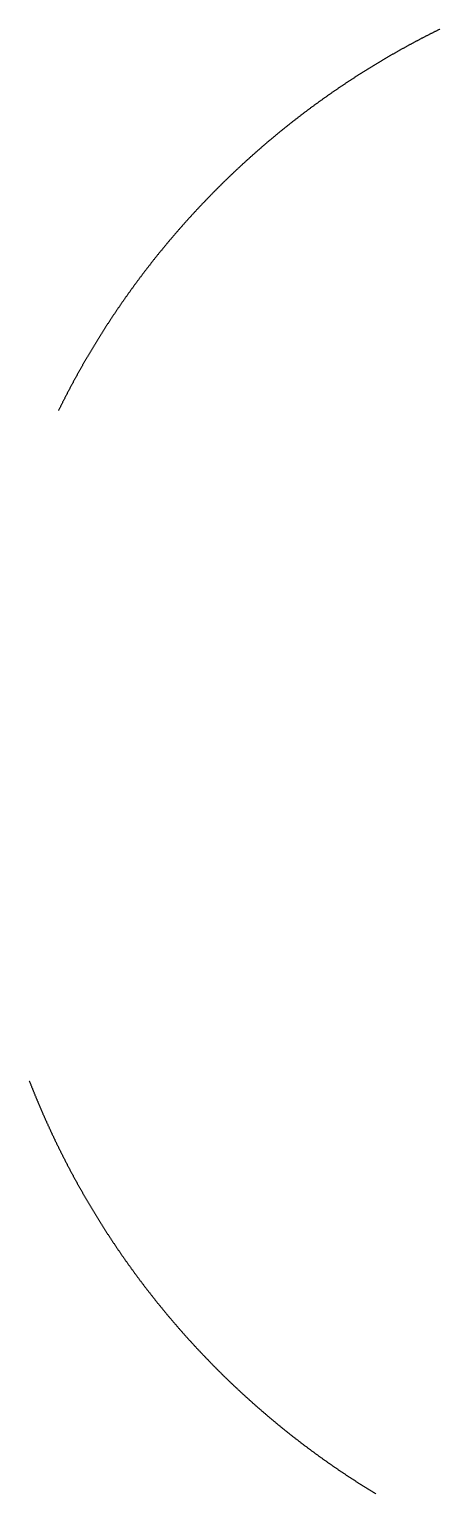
# Model space of a CAD drawing. Header units: millimetres. Extents: x 9 to 153, y 11 to 166.
# Drawn here: x 59.52 to 63.33, y 49.87 to 63.45 of the extents above; entities that cross this region are included whole.
import ezdxf

# ---------------------------------------------------------------- set-up
doc = ezdxf.new("R2010")
doc.units = ezdxf.units.MM

msp = doc.modelspace()

# ---------------------------------------------------------------- linework, layer by layer
at = {"layer": 'TAB_CUT_CENTER_R1_REF'}
for points in [[(63.330569, 63.454965), (63.329329, 63.454355), (63.323996, 63.45173), (63.318665, 63.4491), (63.313336, 63.446466), (63.308009, 63.443828), (63.302684, 63.441186), (63.297361, 63.43854), (63.292041, 63.43589), (63.286722, 63.433235), (63.281405, 63.430577), (63.27609, 63.427915), (63.270778, 63.425248), (63.265467, 63.422578), (63.260159, 63.419903), (63.254852, 63.417224), (63.249548, 63.414542), (63.244245, 63.411855), (63.238945, 63.409164), (63.233647, 63.406469), (63.228351, 63.40377), (63.223057, 63.401067), (63.217765, 63.398359), (63.212475, 63.395648), (63.207187, 63.392933), (63.201901, 63.390214), (63.196617, 63.38749), (63.191336, 63.384763), (63.186056, 63.382031), (63.180779, 63.379296), (63.175504, 63.376556), (63.17023, 63.373813), (63.164959, 63.371065), (63.15969, 63.368313), (63.154423, 63.365557), (63.149159, 63.362798), (63.143896, 63.360034), (63.138636, 63.357266), (63.133377, 63.354494), (63.128121, 63.351718), (63.122867, 63.348938), (63.117615, 63.346154), (63.112365, 63.343366), (63.107117, 63.340574), (63.101872, 63.337778), (63.096628, 63.334978), (63.091387, 63.332174), (63.086148, 63.329366), (63.080911, 63.326554), (63.075676, 63.323737), (63.070443, 63.320917), (63.065213, 63.318093), (63.059984, 63.315265), (63.054758, 63.312433), (63.049534, 63.309596), (63.044312, 63.306756), (63.039093, 63.303912), (63.033875, 63.301064), (63.02866, 63.298212), (63.023447, 63.295355), (63.018236, 63.292495), (63.013028, 63.289631), (63.007821, 63.286763), (63.002617, 63.28389), (62.997415, 63.281014), (62.992215, 63.278134), (62.987017, 63.27525), (62.981822, 63.272362), (62.976629, 63.26947), (62.971438, 63.266573), (62.966249, 63.263673), (62.961062, 63.260769), (62.955878, 63.257861), (62.950696, 63.254949), (62.945516, 63.252033), (62.940338, 63.249113), (62.935163, 63.246189), (62.92999, 63.243261), (62.924819, 63.240329), (62.91965, 63.237393), (62.914484, 63.234454), (62.90932, 63.23151), (62.904158, 63.228562), (62.898998, 63.22561), (62.893841, 63.222655), (62.888686, 63.219695), (62.883533, 63.216732), (62.878382, 63.213764), (62.873234, 63.210793), (62.868088, 63.207817), (62.862945, 63.204838), (62.857803, 63.201854), (62.852664, 63.198867), (62.847527, 63.195876), (62.842393, 63.192881), (62.83726, 63.189882), (62.83213, 63.186879), (62.827003, 63.183872), (62.821878, 63.180861), (62.816755, 63.177846), (62.811634, 63.174828), (62.806516, 63.171805), (62.801399, 63.168778), (62.796286, 63.165748), (62.791174, 63.162713), (62.786065, 63.159675), (62.780959, 63.156633), (62.775854, 63.153587), (62.770752, 63.150537), (62.765652, 63.147483), (62.760555, 63.144425), (62.75546, 63.141363), (62.750367, 63.138297), (62.745277, 63.135227), (62.740189, 63.132154), (62.735103, 63.129076), (62.73002, 63.125995), (62.724939, 63.12291), (62.719861, 63.119821), (62.714784, 63.116728), (62.709711, 63.113631), (62.704639, 63.11053), (62.69957, 63.107425), (62.694504, 63.104317), (62.689439, 63.101204), (62.684378, 63.098088), (62.679318, 63.094968), (62.674261, 63.091844), (62.669206, 63.088716), (62.664154, 63.085584), (62.659104, 63.082448), (62.654057, 63.079308), (62.649012, 63.076165), (62.643969, 63.073017), (62.638929, 63.069866), (62.633891, 63.066711), (62.628855, 63.063552), (62.623823, 63.060389), (62.618792, 63.057223), (62.613764, 63.054052), (62.608738, 63.050878), (62.603715, 63.0477), (62.598694, 63.044518), (62.593676, 63.041332), (62.58866, 63.038142), (62.583646, 63.034948), (62.578635, 63.031751), (62.573627, 63.028549), (62.568621, 63.025344), (62.563617, 63.022135), (62.558616, 63.018922), (62.553617, 63.015706), (62.548621, 63.012485), (62.543627, 63.009261), (62.538636, 63.006033), (62.533647, 63.002801), (62.528661, 62.999565), (62.523677, 62.996325), (62.518695, 62.993082), (62.513717, 62.989835), (62.50874, 62.986583), (62.503766, 62.983329), (62.498795, 62.98007), (62.493826, 62.976807), (62.48886, 62.973541), (62.483896, 62.970271), (62.478934, 62.966997), (62.473975, 62.963719), (62.469019, 62.960437), (62.464065, 62.957152), (62.459114, 62.953863), (62.454165, 62.95057), (62.449219, 62.947273), (62.444275, 62.943973), (62.439334, 62.940668), (62.434395, 62.93736), (62.429459, 62.934048), (62.424526, 62.930733), (62.419595, 62.927413), (62.414666, 62.92409), (62.40974, 62.920763), (62.404817, 62.917432), (62.399896, 62.914097), (62.394978, 62.910759), (62.390062, 62.907417), (62.385149, 62.904071), (62.380238, 62.900721), (62.37533, 62.897368), (62.370425, 62.894011), (62.365522, 62.89065), (62.360622, 62.887285), (62.355724, 62.883916), (62.350829, 62.880544), (62.345936, 62.877168), (62.341046, 62.873788), (62.336159, 62.870405), (62.331274, 62.867018), (62.326392, 62.863627), (62.321513, 62.860232), (62.316636, 62.856833), (62.311761, 62.853431), (62.30689, 62.850025), (62.302021, 62.846616), (62.297154, 62.843202), (62.29229, 62.839785), (62.287429, 62.836364), (62.28257, 62.832939), (62.277714, 62.829511), (62.272861, 62.826079), (62.26801, 62.822643), (62.263162, 62.819204), (62.258317, 62.815761), (62.253474, 62.812314), (62.248634, 62.808863), (62.243796, 62.805409), (62.238961, 62.801951), (62.234129, 62.798489), (62.2293, 62.795023), (62.224473, 62.791554), (62.219648, 62.788081), (62.214827, 62.784605), (62.210008, 62.781124), (62.205192, 62.77764), (62.200378, 62.774153), (62.195567, 62.770661), (62.190759, 62.767166), (62.185954, 62.763668), (62.181151, 62.760165), (62.176351, 62.756659), (62.171553, 62.753149), (62.166758, 62.749636), (62.161966, 62.746119), (62.157177, 62.742598), (62.15239, 62.739073), (62.147606, 62.735545), (62.142825, 62.732013), (62.138047, 62.728478), (62.133271, 62.724939), (62.128498, 62.721396), (62.123727, 62.717849), (62.11896, 62.714299), (62.114195, 62.710745), (62.109432, 62.707188), (62.104673, 62.703627), (62.099916, 62.700062), (62.095162, 62.696494), (62.090411, 62.692922), (62.085662, 62.689346), (62.080917, 62.685767), (62.076174, 62.682184), (62.071433, 62.678597), (62.066696, 62.675007), (62.061961, 62.671413), (62.057229, 62.667816), (62.0525, 62.664214), (62.047773, 62.66061), (62.043049, 62.657001), (62.038328, 62.653389), (62.03361, 62.649774), (62.028895, 62.646154), (62.024182, 62.642532), (62.019472, 62.638905), (62.014765, 62.635275), (62.010061, 62.631641), (62.005359, 62.628004), (62.000661, 62.624363), (61.995965, 62.620719), (61.991272, 62.617071), (61.986581, 62.613419), (61.981894, 62.609764), (61.977209, 62.606105), (61.972527, 62.602442), (61.967848, 62.598776), (61.963172, 62.595107), (61.958498, 62.591433), (61.953827, 62.587756), (61.94916, 62.584076), (61.944495, 62.580392), (61.939832, 62.576705), (61.935173, 62.573013), (61.930517, 62.569319), (61.925863, 62.56562), (61.921212, 62.561919), (61.916564, 62.558213), (61.911919, 62.554504), (61.907276, 62.550792), (61.902637, 62.547075), (61.898, 62.543356), (61.893367, 62.539633), (61.888736, 62.535906), (61.884108, 62.532176), (61.879482, 62.528442), (61.87486, 62.524704), (61.870241, 62.520963), (61.865624, 62.517219), (61.86101, 62.513471), (61.8564, 62.509719), (61.851792, 62.505964), (61.847187, 62.502205), (61.842584, 62.498443), (61.837985, 62.494678), (61.833389, 62.490908), (61.828795, 62.487136), (61.824204, 62.483359), (61.819617, 62.479579), (61.815032, 62.475796), (61.81045, 62.472009), (61.805871, 62.468219), (61.801295, 62.464425), (61.796722, 62.460628), (61.792151, 62.456827), (61.787584, 62.453023), (61.78302, 62.449215), (61.778458, 62.445403), (61.773899, 62.441588), (61.769344, 62.43777), (61.764791, 62.433948), (61.760241, 62.430123), (61.755694, 62.426294), (61.75115, 62.422462), (61.746609, 62.418626), (61.742071, 62.414787), (61.737536, 62.410944), (61.733004, 62.407098), (61.728475, 62.403248), (61.723949, 62.399395), (61.719425, 62.395538), (61.714905, 62.391678), (61.710388, 62.387814), (61.705873, 62.383947), (61.701362, 62.380077), (61.696853, 62.376203), (61.692348, 62.372325), (61.687845, 62.368444), (61.683346, 62.36456), (61.678849, 62.360672), (61.674355, 62.356781), (61.669865, 62.352886), (61.665377, 62.348988), (61.660893, 62.345086), (61.656411, 62.341181), (61.651932, 62.337273), (61.647457, 62.333361), (61.642984, 62.329446), (61.638514, 62.325527), (61.634048, 62.321605), (61.629584, 62.317679), (61.625124, 62.31375), (61.620666, 62.309818), (61.616211, 62.305882), (61.61176, 62.301943), (61.607311, 62.298), (61.602866, 62.294054), (61.598423, 62.290104), (61.593984, 62.286151), (61.589548, 62.282195), (61.585114, 62.278235), (61.580684, 62.274272), (61.576257, 62.270306), (61.571832, 62.266336), (61.567411, 62.262363), (61.562993, 62.258386), (61.558578, 62.254406), (61.554166, 62.250422), (61.549757, 62.246436), (61.545351, 62.242445), (61.540948, 62.238452), (61.536548, 62.234455), (61.532152, 62.230454), (61.527758, 62.226451), (61.523367, 62.222444), (61.51898, 62.218433), (61.514595, 62.214419), (61.510214, 62.210402), (61.505836, 62.206382), (61.50146, 62.202358), (61.497088, 62.19833), (61.492719, 62.1943), (61.488353, 62.190266), (61.483991, 62.186229), (61.479631, 62.182188), (61.475274, 62.178144), (61.470921, 62.174097), (61.46657, 62.170046), (61.462223, 62.165992), (61.457879, 62.161935), (61.453538, 62.157874), (61.4492, 62.15381), (61.444865, 62.149743), (61.440533, 62.145672), (61.436204, 62.141598), (61.431879, 62.137521), (61.427557, 62.13344), (61.423237, 62.129356), (61.418921, 62.125269), (61.414608, 62.121178), (61.410299, 62.117084), (61.405992, 62.112987), (61.401688, 62.108887), (61.397388, 62.104783), (61.393091, 62.100676), (61.388797, 62.096566), (61.384506, 62.092452), (61.380218, 62.088335), (61.375933, 62.084215), (61.371652, 62.080091), (61.367373, 62.075965), (61.363098, 62.071835), (61.358826, 62.067701), (61.354558, 62.063565), (61.350292, 62.059425), (61.34603, 62.055282), (61.34177, 62.051135), (61.337514, 62.046985), (61.333261, 62.042833), (61.329012, 62.038676), (61.324765, 62.034517), (61.320522, 62.030354), (61.316282, 62.026188), (61.312045, 62.022019), (61.307811, 62.017846), (61.30358, 62.013671), (61.299353, 62.009492), (61.295129, 62.005309), (61.290908, 62.001124), (61.28669, 61.996935), (61.282476, 61.992743), (61.278265, 61.988548), (61.274057, 61.98435), (61.269852, 61.980148), (61.26565, 61.975943), (61.261452, 61.971735), (61.257257, 61.967524), (61.253065, 61.96331), (61.248876, 61.959092), (61.244691, 61.954871), (61.240508, 61.950647), (61.236329, 61.94642), (61.232154, 61.942189), (61.227981, 61.937955), (61.223812, 61.933718), (61.219646, 61.929478), (61.215483, 61.925235), (61.211324, 61.920988), (61.207167, 61.916739), (61.203015, 61.912486), (61.198865, 61.90823), (61.194718, 61.90397), (61.190575, 61.899708), (61.186435, 61.895442), (61.182299, 61.891174), (61.178165, 61.886902), (61.174035, 61.882627), (61.169909, 61.878348), (61.165785, 61.874067), (61.161665, 61.869782), (61.157548, 61.865494), (61.153434, 61.861203), (61.149324, 61.856909), (61.145217, 61.852612), (61.141113, 61.848312), (61.137013, 61.844008), (61.132916, 61.839701), (61.128822, 61.835392), (61.124731, 61.831079), (61.120644, 61.826763), (61.11656, 61.822443), (61.112479, 61.818121), (61.108402, 61.813796), (61.104328, 61.809467), (61.100257, 61.805135), (61.09619, 61.8008), (61.092126, 61.796462), (61.088065, 61.792121), (61.084008, 61.787777), (61.079954, 61.78343), (61.075903, 61.779079), (61.071856, 61.774726), (61.067812, 61.770369), (61.063771, 61.766009), (61.059734, 61.761647), (61.0557, 61.757281), (61.05167, 61.752912), (61.047642, 61.74854), (61.043618, 61.744164), (61.039598, 61.739786), (61.035581, 61.735405), (61.031567, 61.73102), (61.027556, 61.726633), (61.023549, 61.722242), (61.019546, 61.717848), (61.015545, 61.713452), (61.011548, 61.709052), (61.007555, 61.704649), (61.003564, 61.700243), (60.999578, 61.695834), (60.995594, 61.691422), (60.991614, 61.687007), (60.987637, 61.682589), (60.983664, 61.678168), (60.979694, 61.673743), (60.975728, 61.669316), (60.971765, 61.664886), (60.967805, 61.660452), (60.963849, 61.656016), (60.959896, 61.651577), (60.955946, 61.647134), (60.952, 61.642689), (60.948057, 61.63824), (60.944118, 61.633789), (60.940182, 61.629334), (60.93625, 61.624876), (60.932321, 61.620416), (60.928395, 61.615952), (60.924473, 61.611486), (60.920554, 61.607016), (60.916639, 61.602543), (60.912727, 61.598068), (60.908819, 61.593589), (60.904914, 61.589107), (60.901012, 61.584623), (60.897114, 61.580135), (60.893219, 61.575645), (60.889328, 61.571151), (60.88544, 61.566654), (60.881556, 61.562155), (60.877675, 61.557652), (60.873797, 61.553147), (60.869923, 61.548638), (60.866053, 61.544127), (60.862186, 61.539612), (60.858322, 61.535095), (60.854462, 61.530575), (60.850605, 61.526051), (60.846752, 61.521525), (60.842902, 61.516996), (60.839056, 61.512464), (60.835213, 61.507929), (60.831374, 61.503391), (60.827538, 61.49885), (60.823706, 61.494306), (60.819877, 61.489759), (60.816052, 61.485209), (60.81223, 61.480656), (60.808412, 61.476101), (60.804597, 61.471542), (60.800785, 61.46698), (60.796977, 61.462416), (60.793173, 61.457849), (60.789372, 61.453278), (60.785575, 61.448705), (60.781781, 61.444129), (60.777991, 61.43955), (60.774204, 61.434968), (60.770421, 61.430383), (60.766641, 61.425796), (60.762864, 61.421205), (60.759092, 61.416611), (60.755322, 61.412015), (60.751557, 61.407416), (60.747795, 61.402813), (60.744036, 61.398208), (60.740281, 61.3936), (60.736529, 61.38899), (60.732781, 61.384376), (60.729037, 61.379759), (60.725296, 61.37514), (60.721558, 61.370518), (60.717824, 61.365892), (60.714094, 61.361264), (60.710367, 61.356633), (60.706644, 61.352), (60.702925, 61.347363), (60.699208, 61.342724), (60.695496, 61.338081), (60.691787, 61.333436), (60.688081, 61.328788), (60.68438, 61.324137), (60.680681, 61.319483), (60.676987, 61.314827), (60.673295, 61.310168), (60.669608, 61.305505), (60.665924, 61.30084), (60.662244, 61.296173), (60.658567, 61.291502), (60.654893, 61.286828), (60.651224, 61.282152), (60.647558, 61.277473), (60.643895, 61.272791), (60.640236, 61.268106), (60.636581, 61.263419), (60.632929, 61.258728), (60.629281, 61.254035), (60.625637, 61.249339), (60.621996, 61.244641), (60.618359, 61.239939), (60.614725, 61.235235), (60.611095, 61.230528), (60.607468, 61.225818), (60.603846, 61.221105), (60.600226, 61.21639), (60.596611, 61.211672), (60.592999, 61.206951), (60.58939, 61.202227), (60.585786, 61.1975), (60.582184, 61.192771), (60.578587, 61.188039), (60.574993, 61.183304), (60.571403, 61.178567), (60.567816, 61.173826), (60.564233, 61.169083), (60.560654, 61.164338), (60.557078, 61.159589), (60.553506, 61.154838), (60.549938, 61.150084), (60.546373, 61.145327), (60.542812, 61.140568), (60.539255, 61.135805), (60.535701, 61.13104), (60.532151, 61.126273), (60.528604, 61.121502), (60.525061, 61.116729), (60.521522, 61.111953), (60.517987, 61.107175), (60.514455, 61.102394), (60.510927, 61.09761), (60.507402, 61.092823), (60.503881, 61.088034), (60.500364, 61.083242), (60.496851, 61.078447), (60.493341, 61.073649), (60.489835, 61.068849), (60.486332, 61.064046), (60.482834, 61.059241), (60.479339, 61.054433), (60.475847, 61.049622), (60.47236, 61.044808), (60.468876, 61.039992), (60.465395, 61.035173), (60.461919, 61.030352), (60.458446, 61.025527), (60.454977, 61.0207), (60.451511, 61.015871), (60.448049, 61.011039), (60.444591, 61.006204), (60.441137, 61.001366), (60.437686, 60.996526), (60.434239, 60.991683), (60.430796, 60.986838), (60.427357, 60.98199), (60.423921, 60.977139), (60.420489, 60.972286), (60.417061, 60.96743), (60.413636, 60.962571), (60.410215, 60.95771), (60.406798, 60.952846), (60.403384, 60.947979), (60.399975, 60.94311), (60.396569, 60.938239), (60.393167, 60.933364), (60.389768, 60.928487), (60.386373, 60.923608), (60.382982, 60.918726), (60.379595, 60.913841), (60.376212, 60.908954), (60.372832, 60.904064), (60.369456, 60.899171), (60.366084, 60.894276), (60.362715, 60.889378), (60.35935, 60.884478), (60.355989, 60.879575), (60.352632, 60.87467), (60.349279, 60.869762), (60.345929, 60.864851), (60.342583, 60.859938), (60.339241, 60.855022), (60.335903, 60.850104), (60.332568, 60.845183), (60.329237, 60.84026), (60.32591, 60.835334), (60.322587, 60.830405), (60.319267, 60.825474), (60.315952, 60.820541), (60.31264, 60.815605), (60.309332, 60.810666), (60.306027, 60.805725), (60.302727, 60.800781), (60.29943, 60.795835), (60.296137, 60.790886), (60.292848, 60.785935), (60.289563, 60.780981), (60.286281, 60.776025), (60.283003, 60.771066), (60.279729, 60.766104), (60.276459, 60.76114), (60.273193, 60.756174), (60.26993, 60.751205), (60.266671, 60.746234), (60.263417, 60.74126), (60.260165, 60.736283), (60.256918, 60.731305), (60.253675, 60.726323), (60.250435, 60.721339), (60.247199, 60.716353), (60.243967, 60.711364), (60.240739, 60.706373), (60.237515, 60.701379), (60.234294, 60.696383), (60.231078, 60.691384), (60.227865, 60.686383), (60.224656, 60.681379), (60.221451, 60.676373), (60.218249, 60.671365), (60.215052, 60.666354), (60.211858, 60.66134), (60.208668, 60.656324), (60.205482, 60.651306), (60.2023, 60.646285), (60.199122, 60.641262), (60.195948, 60.636236), (60.192777, 60.631208), (60.189611, 60.626177), (60.186448, 60.621145), (60.183289, 60.616109), (60.180134, 60.611071), (60.176983, 60.606031), (60.173835, 60.600988), (60.170692, 60.595943), (60.167552, 60.590896), (60.164416, 60.585846), (60.161284, 60.580794), (60.158156, 60.575739), (60.155032, 60.570682), (60.151912, 60.565622), (60.148796, 60.560561), (60.145683, 60.555496), (60.142575, 60.55043), (60.13947, 60.545361), (60.136369, 60.540289), (60.133272, 60.535216), (60.130179, 60.530139), (60.12709, 60.525061), (60.124005, 60.51998), (60.120924, 60.514897), (60.117846, 60.509811), (60.114773, 60.504723), (60.111703, 60.499633), (60.108637, 60.49454), (60.105575, 60.489445), (60.102517, 60.484348), (60.099463, 60.479248), (60.096413, 60.474146), (60.093367, 60.469041), (60.090325, 60.463935), (60.087287, 60.458826), (60.084252, 60.453714), (60.081222, 60.448601), (60.078195, 60.443484), (60.075172, 60.438366), (60.072154, 60.433245), (60.069139, 60.428122), (60.066128, 60.422997), (60.063121, 60.41787), (60.060118, 60.41274), (60.057119, 60.407607), (60.054124, 60.402473), (60.051133, 60.397336), (60.048146, 60.392197), (60.045162, 60.387055), (60.042183, 60.381912), (60.039207, 60.376766), (60.036236, 60.371618), (60.033268, 60.366467), (60.030305, 60.361314), (60.027345, 60.356159), (60.02439, 60.351002), (60.021438, 60.345842), (60.01849, 60.34068), (60.015546, 60.335516), (60.012607, 60.33035), (60.009671, 60.325181), (60.006739, 60.32001), (60.003811, 60.314837), (60.000887, 60.309662), (59.997967, 60.304484), (59.995051, 60.299304), (59.992139, 60.294122), (59.989231, 60.288938), (59.986327, 60.283751), (59.983427, 60.278562), (59.98053, 60.273371), (59.977638, 60.268178), (59.97475, 60.262983), (59.971866, 60.257785), (59.968986, 60.252585), (59.96611, 60.247383), (59.963237, 60.242179), (59.960369, 60.236972), (59.957505, 60.231764), (59.954645, 60.226553), (59.951788, 60.22134), (59.948936, 60.216125), (59.946088, 60.210907), (59.943244, 60.205688), (59.940404, 60.200466), (59.937567, 60.195242), (59.934735, 60.190016), (59.931907, 60.184787), (59.929083, 60.179557), (59.926263, 60.174324), (59.923446, 60.169089), (59.920634, 60.163852), (59.917826, 60.158613), (59.915022, 60.153372), (59.912222, 60.148128), (59.909426, 60.142883), (59.906634, 60.137635), (59.903846, 60.132385), (59.901062, 60.127133), (59.898282, 60.121879), (59.895506, 60.116623), (59.892734, 60.111364), (59.889966, 60.106104), (59.887202, 60.100841), (59.884443, 60.095577), (59.881687, 60.09031), (59.878935, 60.085041), (59.876187, 60.07977), (59.873444, 60.074496), (59.870704, 60.069221), (59.867969, 60.063944), (59.865237, 60.058664), (59.86251, 60.053383), (59.859786, 60.048099), (59.857067, 60.042813), (59.854352, 60.037525), (59.851641, 60.032235), (59.848933, 60.026943), (59.84623, 60.021649), (59.843531, 60.016353), (59.840836, 60.011055), (59.838145, 60.005755), (59.835458, 60.000452), (59.832776, 59.995148), (59.830097, 59.989841), (59.827422, 59.984533), (59.824752, 59.979222), (59.822085, 59.97391), (59.819423, 59.968595), (59.816765, 59.963278), (59.81411, 59.957959), (59.81146, 59.952639), (59.808814, 59.947316), (59.806172, 59.941991), (59.803534, 59.936664), (59.8009, 59.931335), (59.79827, 59.926004), (59.795645, 59.920671), (59.795035, 59.919431)], [(59.523478, 53.699746), (59.5235, 53.699689), (59.52565, 53.694147), (59.527804, 53.688607), (59.529962, 53.683068), (59.532125, 53.677531), (59.534292, 53.671996), (59.536463, 53.666463), (59.538638, 53.660931), (59.540818, 53.655401), (59.543002, 53.649872), (59.54519, 53.644345), (59.547382, 53.63882), (59.549579, 53.633297), (59.55178, 53.627775), (59.553985, 53.622255), (59.556194, 53.616736), (59.558408, 53.611219), (59.560626, 53.605704), (59.562848, 53.600191), (59.565074, 53.594679), (59.567304, 53.58917), (59.569539, 53.583661), (59.571778, 53.578155), (59.574021, 53.57265), (59.576269, 53.567147), (59.57852, 53.561646), (59.580776, 53.556146), (59.583036, 53.550648), (59.5853, 53.545152), (59.587569, 53.539658), (59.589841, 53.534165), (59.592118, 53.528674), (59.594399, 53.523185), (59.596684, 53.517698), (59.598974, 53.512212), (59.601268, 53.506728), (59.603566, 53.501246), (59.605868, 53.495766), (59.608174, 53.490287), (59.610485, 53.48481), (59.612799, 53.479335), (59.615118, 53.473862), (59.617441, 53.46839), (59.619769, 53.462921), (59.6221, 53.457453), (59.624436, 53.451987), (59.626776, 53.446522), (59.62912, 53.44106), (59.631468, 53.435599), (59.633821, 53.43014), (59.636177, 53.424683), (59.638538, 53.419228), (59.640903, 53.413774), (59.643272, 53.408322), (59.645646, 53.402872), (59.648023, 53.397424), (59.650405, 53.391978), (59.652791, 53.386534), (59.655181, 53.381091), (59.657575, 53.37565), (59.659974, 53.370212), (59.662376, 53.364775), (59.664783, 53.359339), (59.667194, 53.353906), (59.669609, 53.348474), (59.672028, 53.343045), (59.674452, 53.337617), (59.676879, 53.332191), (59.679311, 53.326767), (59.681747, 53.321345), (59.684187, 53.315924), (59.686631, 53.310506), (59.68908, 53.305089), (59.691532, 53.299675), (59.693989, 53.294262), (59.69645, 53.288851), (59.698915, 53.283442), (59.701384, 53.278035), (59.703857, 53.272629), (59.706335, 53.267226), (59.708816, 53.261824), (59.711302, 53.256425), (59.713792, 53.251027), (59.716286, 53.245631), (59.718784, 53.240238), (59.721286, 53.234846), (59.723793, 53.229456), (59.726303, 53.224068), (59.728818, 53.218681), (59.731337, 53.213297), (59.73386, 53.207915), (59.736387, 53.202535), (59.738918, 53.197156), (59.741453, 53.19178), (59.743993, 53.186405), (59.746536, 53.181033), (59.749084, 53.175662), (59.751636, 53.170293), (59.754192, 53.164927), (59.756752, 53.159562), (59.759316, 53.154199), (59.761884, 53.148838), (59.764456, 53.14348), (59.767033, 53.138123), (59.769613, 53.132768), (59.772198, 53.127415), (59.774787, 53.122064), (59.77738, 53.116715), (59.779977, 53.111368), (59.782578, 53.106023), (59.785183, 53.10068), (59.787792, 53.095339), (59.790406, 53.09), (59.793023, 53.084663), (59.795645, 53.079329), (59.79827, 53.073996), (59.8009, 53.068665), (59.803534, 53.063336), (59.806172, 53.058009), (59.808814, 53.052684), (59.81146, 53.047361), (59.81411, 53.042041), (59.816765, 53.036722), (59.819423, 53.031405), (59.822085, 53.02609), (59.824752, 53.020778), (59.827422, 53.015467), (59.830097, 53.010159), (59.832776, 53.004852), (59.835458, 52.999548), (59.838145, 52.994245), (59.840836, 52.988945), (59.843531, 52.983647), (59.84623, 52.978351), (59.848933, 52.973057), (59.851641, 52.967765), (59.854352, 52.962475), (59.857067, 52.957187), (59.859786, 52.951901), (59.86251, 52.946617), (59.865237, 52.941336), (59.867969, 52.936056), (59.870704, 52.930779), (59.873444, 52.925504), (59.876187, 52.92023), (59.878935, 52.914959), (59.881687, 52.90969), (59.884443, 52.904423), (59.887202, 52.899159), (59.889966, 52.893896), (59.892734, 52.888636), (59.895506, 52.883377), (59.898282, 52.878121), (59.901062, 52.872867), (59.903846, 52.867615), (59.906634, 52.862365), (59.909426, 52.857117), (59.912222, 52.851872), (59.915022, 52.846628), (59.917826, 52.841387), (59.920634, 52.836148), (59.923446, 52.830911), (59.926263, 52.825676), (59.929083, 52.820443), (59.931907, 52.815213), (59.934735, 52.809984), (59.937567, 52.804758), (59.940404, 52.799534), (59.943244, 52.794312), (59.946088, 52.789093), (59.948936, 52.783875), (59.951788, 52.77866), (59.954645, 52.773447), (59.957505, 52.768236), (59.960369, 52.763028), (59.963237, 52.757821), (59.96611, 52.752617), (59.968986, 52.747415), (59.971866, 52.742215), (59.97475, 52.737017), (59.977638, 52.731822), (59.98053, 52.726629), (59.983427, 52.721438), (59.986327, 52.716249), (59.989231, 52.711062), (59.992139, 52.705878), (59.995051, 52.700696), (59.997967, 52.695516), (60.000887, 52.690338), (60.003811, 52.685163), (60.006739, 52.67999), (60.009671, 52.674819), (60.012607, 52.66965), (60.015546, 52.664484), (60.01849, 52.65932), (60.021438, 52.654158), (60.02439, 52.648998), (60.027345, 52.643841), (60.030305, 52.638686), (60.033268, 52.633533), (60.036236, 52.628382), (60.039207, 52.623234), (60.042183, 52.618088), (60.045162, 52.612945), (60.048146, 52.607803), (60.051133, 52.602664), (60.054124, 52.597527), (60.057119, 52.592393), (60.060118, 52.58726), (60.063121, 52.58213), (60.066128, 52.577003), (60.069139, 52.571878), (60.072154, 52.566755), (60.075172, 52.561634), (60.078195, 52.556516), (60.081222, 52.551399), (60.084252, 52.546286), (60.087287, 52.541174), (60.090325, 52.536065), (60.093367, 52.530959), (60.096413, 52.525854), (60.099463, 52.520752), (60.102517, 52.515652), (60.105575, 52.510555), (60.108637, 52.50546), (60.111703, 52.500367), (60.114773, 52.495277), (60.117846, 52.490189), (60.120924, 52.485103), (60.124005, 52.48002), (60.12709, 52.474939), (60.130179, 52.469861), (60.133272, 52.464784), (60.136369, 52.459711), (60.13947, 52.454639), (60.142575, 52.44957), (60.145683, 52.444504), (60.148796, 52.439439), (60.151912, 52.434378), (60.155032, 52.429318), (60.158156, 52.424261), (60.161284, 52.419206), (60.164416, 52.414154), (60.167552, 52.409104), (60.170692, 52.404057), (60.173835, 52.399012), (60.176983, 52.393969), (60.180134, 52.388929), (60.183289, 52.383891), (60.186448, 52.378855), (60.189611, 52.373823), (60.192777, 52.368792), (60.195948, 52.363764), (60.199122, 52.358738), (60.2023, 52.353715), (60.205482, 52.348694), (60.208668, 52.343676), (60.211858, 52.33866), (60.215052, 52.333646), (60.218249, 52.328635), (60.221451, 52.323627), (60.224656, 52.318621), (60.227865, 52.313617), (60.231078, 52.308616), (60.234294, 52.303617), (60.237515, 52.298621), (60.240739, 52.293627), (60.243967, 52.288636), (60.247199, 52.283647), (60.250435, 52.278661), (60.253675, 52.273677), (60.256918, 52.268695), (60.260165, 52.263717), (60.263417, 52.25874), (60.266671, 52.253766), (60.26993, 52.248795), (60.273193, 52.243826), (60.276459, 52.23886), (60.279729, 52.233896), (60.283003, 52.228934), (60.286281, 52.223975), (60.289563, 52.219019), (60.292848, 52.214065), (60.296137, 52.209114), (60.29943, 52.204165), (60.302727, 52.199219), (60.306027, 52.194275), (60.309332, 52.189334), (60.31264, 52.184395), (60.315952, 52.179459), (60.319267, 52.174526), (60.322587, 52.169595), (60.32591, 52.164666), (60.329237, 52.15974), (60.332568, 52.154817), (60.335903, 52.149896), (60.339241, 52.144978), (60.342583, 52.140062), (60.345929, 52.135149), (60.349279, 52.130238), (60.352632, 52.12533), (60.355989, 52.120425), (60.35935, 52.115522), (60.362715, 52.110622), (60.366084, 52.105724), (60.369456, 52.100829), (60.372832, 52.095936), (60.376212, 52.091046), (60.379595, 52.086159), (60.382982, 52.081274), (60.386373, 52.076392), (60.389768, 52.071513), (60.393167, 52.066636), (60.396569, 52.061761), (60.399975, 52.05689), (60.403384, 52.052021), (60.406798, 52.047154), (60.410215, 52.04229), (60.413636, 52.037429), (60.417061, 52.03257), (60.420489, 52.027714), (60.423921, 52.022861), (60.427357, 52.01801), (60.430796, 52.013162), (60.434239, 52.008317), (60.437686, 52.003474), (60.441137, 51.998634), (60.444591, 51.993796), (60.448049, 51.988961), (60.451511, 51.984129), (60.454977, 51.9793), (60.458446, 51.974473), (60.461919, 51.969648), (60.465395, 51.964827), (60.468876, 51.960008), (60.47236, 51.955192), (60.475847, 51.950378), (60.479339, 51.945567), (60.482834, 51.940759), (60.486332, 51.935954), (60.489835, 51.931151), (60.493341, 51.926351), (60.496851, 51.921553), (60.500364, 51.916758), (60.503881, 51.911966), (60.507402, 51.907177), (60.510927, 51.90239), (60.514455, 51.897606), (60.517987, 51.892825), (60.521522, 51.888047), (60.525061, 51.883271), (60.528604, 51.878498), (60.532151, 51.873727), (60.535701, 51.86896), (60.539255, 51.864195), (60.542812, 51.859432), (60.546373, 51.854673), (60.549938, 51.849916), (60.553506, 51.845162), (60.557078, 51.840411), (60.560654, 51.835662), (60.564233, 51.830917), (60.567816, 51.826174), (60.571403, 51.821433), (60.574993, 51.816696), (60.578587, 51.811961), (60.582184, 51.807229), (60.585786, 51.8025), (60.58939, 51.797773), (60.592999, 51.793049), (60.596611, 51.788328), (60.600226, 51.78361), (60.603846, 51.778895), (60.607468, 51.774182), (60.611095, 51.769472), (60.614725, 51.764765), (60.618359, 51.760061), (60.621996, 51.755359), (60.625637, 51.750661), (60.629281, 51.745965), (60.632929, 51.741272), (60.636581, 51.736581), (60.640236, 51.731894), (60.643895, 51.727209), (60.647558, 51.722527), (60.651224, 51.717848), (60.654893, 51.713172), (60.658567, 51.708498), (60.662244, 51.703827), (60.665924, 51.69916), (60.669608, 51.694495), (60.673295, 51.689832), (60.676987, 51.685173), (60.680681, 51.680517), (60.68438, 51.675863), (60.688081, 51.671212), (60.691787, 51.666564), (60.695496, 51.661919), (60.699208, 51.657276), (60.702925, 51.652637), (60.706644, 51.648), (60.710367, 51.643367), (60.714094, 51.638736), (60.717824, 51.634108), (60.721558, 51.629482), (60.725296, 51.62486), (60.729037, 51.620241), (60.732781, 51.615624), (60.736529, 51.61101), (60.740281, 51.6064), (60.744036, 51.601792), (60.747795, 51.597187), (60.751557, 51.592584), (60.755322, 51.587985), (60.759092, 51.583389), (60.762864, 51.578795), (60.766641, 51.574204), (60.770421, 51.569617), (60.774204, 51.565032), (60.777991, 51.56045), (60.781781, 51.555871), (60.785575, 51.551295), (60.789372, 51.546722), (60.793173, 51.542151), (60.796977, 51.537584), (60.800785, 51.53302), (60.804597, 51.528458), (60.808412, 51.523899), (60.81223, 51.519344), (60.816052, 51.514791), (60.819877, 51.510241), (60.823706, 51.505694), (60.827538, 51.50115), (60.831374, 51.496609), (60.835213, 51.492071), (60.839056, 51.487536), (60.842902, 51.483004), (60.846752, 51.478475), (60.850605, 51.473949), (60.854462, 51.469425), (60.858322, 51.464905), (60.862186, 51.460388), (60.866053, 51.455873), (60.869923, 51.451362), (60.873797, 51.446853), (60.877675, 51.442348), (60.881556, 51.437845), (60.88544, 51.433346), (60.889328, 51.428849), (60.893219, 51.424355), (60.897114, 51.419865), (60.901012, 51.415377), (60.904914, 51.410893), (60.908819, 51.406411), (60.912727, 51.401932), (60.916639, 51.397457), (60.920554, 51.392984), (60.924473, 51.388514), (60.928395, 51.384048), (60.932321, 51.379584), (60.93625, 51.375124), (60.940182, 51.370666), (60.944118, 51.366211), (60.948057, 51.36176), (60.952, 51.357311), (60.955946, 51.352866), (60.959896, 51.348423), (60.963849, 51.343984), (60.967805, 51.339548), (60.971765, 51.335114), (60.975728, 51.330684), (60.979694, 51.326257), (60.983664, 51.321832), (60.987637, 51.317411), (60.991614, 51.312993), (60.995594, 51.308578), (60.999578, 51.304166), (61.003564, 51.299757), (61.007555, 51.295351), (61.011548, 51.290948), (61.015545, 51.286548), (61.019546, 51.282152), (61.023549, 51.277758), (61.027556, 51.273367), (61.031567, 51.26898), (61.035581, 51.264595), (61.039598, 51.260214), (61.043618, 51.255836), (61.047642, 51.25146), (61.05167, 51.247088), (61.0557, 51.242719), (61.059734, 51.238353), (61.063771, 51.233991), (61.067812, 51.229631), (61.071856, 51.225274), (61.075903, 51.220921), (61.079954, 51.21657), (61.084008, 51.212223), (61.088065, 51.207879), (61.092126, 51.203538), (61.09619, 51.1992), (61.100257, 51.194865), (61.104328, 51.190533), (61.108402, 51.186204), (61.112479, 51.181879), (61.11656, 51.177557), (61.120644, 51.173237), (61.124731, 51.168921), (61.128822, 51.164608), (61.132916, 51.160299), (61.137013, 51.155992), (61.141113, 51.151688), (61.145217, 51.147388), (61.149324, 51.143091), (61.153434, 51.138797), (61.157548, 51.134506), (61.161665, 51.130218), (61.165785, 51.125933), (61.169909, 51.121652), (61.174035, 51.117373), (61.178165, 51.113098), (61.182299, 51.108826), (61.186435, 51.104558), (61.190575, 51.100292), (61.194718, 51.09603), (61.198865, 51.09177), (61.203015, 51.087514), (61.207167, 51.083261), (61.211324, 51.079012), (61.215483, 51.074765), (61.219646, 51.070522), (61.223812, 51.066282), (61.227981, 51.062045), (61.232154, 51.057811), (61.236329, 51.05358), (61.240508, 51.049353), (61.244691, 51.045129), (61.248876, 51.040908), (61.253065, 51.03669), (61.257257, 51.032476), (61.261452, 51.028265), (61.26565, 51.024057), (61.269852, 51.019852), (61.274057, 51.01565), (61.278265, 51.011452), (61.282476, 51.007257), (61.28669, 51.003065), (61.290908, 50.998876), (61.295129, 50.994691), (61.299353, 50.990508), (61.30358, 50.986329), (61.307811, 50.982154), (61.312045, 50.977981), (61.316282, 50.973812), (61.320522, 50.969646), (61.324765, 50.965483), (61.329012, 50.961324), (61.333261, 50.957167), (61.337514, 50.953015), (61.34177, 50.948865), (61.34603, 50.944718), (61.350292, 50.940575), (61.354558, 50.936435), (61.358826, 50.932299), (61.363098, 50.928165), (61.367373, 50.924035), (61.371652, 50.919909), (61.375933, 50.915785), (61.380218, 50.911665), (61.384506, 50.907548), (61.388797, 50.903434), (61.393091, 50.899324), (61.397388, 50.895217), (61.401688, 50.891113), (61.405992, 50.887013), (61.410299, 50.882916), (61.414608, 50.878822), (61.418921, 50.874731), (61.423237, 50.870644), (61.427557, 50.86656), (61.431879, 50.862479), (61.436204, 50.858402), (61.440533, 50.854328), (61.444865, 50.850257), (61.4492, 50.84619), (61.453538, 50.842126), (61.457879, 50.838065), (61.462223, 50.834008), (61.46657, 50.829954), (61.470921, 50.825903), (61.475274, 50.821856), (61.479631, 50.817812), (61.483991, 50.813771), (61.488353, 50.809734), (61.492719, 50.8057), (61.497088, 50.80167), (61.50146, 50.797642), (61.505836, 50.793618), (61.510214, 50.789598), (61.514595, 50.785581), (61.51898, 50.781567), (61.523367, 50.777556), (61.527758, 50.773549), (61.532152, 50.769546), (61.536548, 50.765545), (61.540948, 50.761548), (61.545351, 50.757555), (61.549757, 50.753564), (61.554166, 50.749578), (61.558578, 50.745594), (61.562993, 50.741614), (61.567411, 50.737637), (61.571832, 50.733664), (61.576257, 50.729694), (61.580684, 50.725728), (61.585114, 50.721765), (61.589548, 50.717805), (61.593984, 50.713849), (61.598423, 50.709896), (61.602866, 50.705946), (61.607311, 50.702), (61.61176, 50.698057), (61.616211, 50.694118), (61.620666, 50.690182), (61.625124, 50.68625), (61.629584, 50.682321), (61.634048, 50.678395), (61.638514, 50.674473), (61.642984, 50.670554), (61.647457, 50.666639), (61.651932, 50.662727), (61.656411, 50.658819), (61.660893, 50.654914), (61.665377, 50.651012), (61.669865, 50.647114), (61.674355, 50.643219), (61.678849, 50.639328), (61.683346, 50.63544), (61.687845, 50.631556), (61.692348, 50.627675), (61.696853, 50.623797), (61.701362, 50.619923), (61.705873, 50.616053), (61.710388, 50.612186), (61.714905, 50.608322), (61.719425, 50.604462), (61.723949, 50.600605), (61.728475, 50.596752), (61.733004, 50.592902), (61.737536, 50.589056), (61.742071, 50.585213), (61.746609, 50.581374), (61.75115, 50.577538), (61.755694, 50.573706), (61.760241, 50.569877), (61.764791, 50.566052), (61.769344, 50.56223), (61.773899, 50.558412), (61.778458, 50.554597), (61.78302, 50.550785), (61.787584, 50.546977), (61.792151, 50.543173), (61.796722, 50.539372), (61.801295, 50.535575), (61.805871, 50.531781), (61.81045, 50.527991), (61.815032, 50.524204), (61.819617, 50.520421), (61.824204, 50.516641), (61.828795, 50.512864), (61.833389, 50.509092), (61.837985, 50.505322), (61.842584, 50.501557), (61.847187, 50.497795), (61.851792, 50.494036), (61.8564, 50.490281), (61.86101, 50.486529), (61.865624, 50.482781), (61.870241, 50.479037), (61.87486, 50.475296), (61.879482, 50.471558), (61.884108, 50.467824), (61.888736, 50.464094), (61.893367, 50.460367), (61.898, 50.456644), (61.902637, 50.452925), (61.907276, 50.449208), (61.911919, 50.445496), (61.916564, 50.441787), (61.921212, 50.438081), (61.925863, 50.43438), (61.930517, 50.430681), (61.935173, 50.426987), (61.939832, 50.423295), (61.944495, 50.419608), (61.94916, 50.415924), (61.953827, 50.412244), (61.958498, 50.408567), (61.963172, 50.404893), (61.967848, 50.401224), (61.972527, 50.397558), (61.977209, 50.393895), (61.981894, 50.390236), (61.986581, 50.386581), (61.991272, 50.382929), (61.995965, 50.379281), (62.000661, 50.375637), (62.005359, 50.371996), (62.010061, 50.368359), (62.014765, 50.364725), (62.019472, 50.361095), (62.024182, 50.357468), (62.028895, 50.353846), (62.03361, 50.350226), (62.038328, 50.346611), (62.043049, 50.342999), (62.047773, 50.33939), (62.0525, 50.335786), (62.057229, 50.332184), (62.061961, 50.328587), (62.066696, 50.324993), (62.071433, 50.321403), (62.076174, 50.317816), (62.080917, 50.314233), (62.085662, 50.310654), (62.090411, 50.307078), (62.095162, 50.303506), (62.099916, 50.299938), (62.104673, 50.296373), (62.109432, 50.292812), (62.114195, 50.289255), (62.11896, 50.285701), (62.123727, 50.282151), (62.128498, 50.278604), (62.133271, 50.275061), (62.138047, 50.271522), (62.142825, 50.267987), (62.147606, 50.264455), (62.15239, 50.260927), (62.157177, 50.257402), (62.161966, 50.253881), (62.166758, 50.250364), (62.171553, 50.246851), (62.176351, 50.243341), (62.181151, 50.239835), (62.185954, 50.236332), (62.190759, 50.232834), (62.195567, 50.229339), (62.200378, 50.225847), (62.205192, 50.22236), (62.210008, 50.218876), (62.214827, 50.215395), (62.219648, 50.211919), (62.224473, 50.208446), (62.2293, 50.204977), (62.234129, 50.201511), (62.238961, 50.198049), (62.243796, 50.194591), (62.248634, 50.191137), (62.253474, 50.187686), (62.258317, 50.184239), (62.263162, 50.180796), (62.26801, 50.177357), (62.272861, 50.173921), (62.277714, 50.170489), (62.28257, 50.167061), (62.287429, 50.163636), (62.29229, 50.160215), (62.297154, 50.156798), (62.302021, 50.153384), (62.30689, 50.149975), (62.311761, 50.146569), (62.316636, 50.143167), (62.321513, 50.139768), (62.326392, 50.136373), (62.331274, 50.132982), (62.336159, 50.129595), (62.341046, 50.126212), (62.345936, 50.122832), (62.350829, 50.119456), (62.355724, 50.116084), (62.360622, 50.112715), (62.365522, 50.10935), (62.370425, 50.105989), (62.37533, 50.102632), (62.380238, 50.099279), (62.385149, 50.095929), (62.390062, 50.092583), (62.394978, 50.089241), (62.399896, 50.085903), (62.404817, 50.082568), (62.40974, 50.079237), (62.414666, 50.07591), (62.419595, 50.072587), (62.424526, 50.069267), (62.429459, 50.065952), (62.434395, 50.06264), (62.439334, 50.059332), (62.444275, 50.056027), (62.449219, 50.052727), (62.454165, 50.04943), (62.459114, 50.046137), (62.464065, 50.042848), (62.469019, 50.039563), (62.473975, 50.036281), (62.478934, 50.033003), (62.483896, 50.029729), (62.48886, 50.026459), (62.493826, 50.023193), (62.498795, 50.01993), (62.503766, 50.016671), (62.50874, 50.013417), (62.513717, 50.010165), (62.518695, 50.006918), (62.523677, 50.003675), (62.528661, 50.000435), (62.533647, 49.997199), (62.538636, 49.993967), (62.543627, 49.990739), (62.548621, 49.987515), (62.553617, 49.984294), (62.558616, 49.981078), (62.563617, 49.977865), (62.568621, 49.974656), (62.573627, 49.971451), (62.578635, 49.968249), (62.583646, 49.965052), (62.58866, 49.961858), (62.593676, 49.958668), (62.598694, 49.955482), (62.603715, 49.9523), (62.608738, 49.949122), (62.613764, 49.945948), (62.618792, 49.942777), (62.623823, 49.939611), (62.628855, 49.936448), (62.633891, 49.933289), (62.638929, 49.930134), (62.643969, 49.926983), (62.649012, 49.923835), (62.654057, 49.920692), (62.659104, 49.917552), (62.664154, 49.914416), (62.669206, 49.911284), (62.674261, 49.908156), (62.679318, 49.905032), (62.684378, 49.901912), (62.689439, 49.898796), (62.694504, 49.895683), (62.69957, 49.892575), (62.704639, 49.88947), (62.709711, 49.886369), (62.714784, 49.883272), (62.719861, 49.880179), (62.724939, 49.87709), (62.73002, 49.874005), (62.735103, 49.870924), (62.737416, 49.869524)]]:
    msp.add_lwpolyline(points, dxfattribs=at)

doc.saveas('drawing.dxf')
